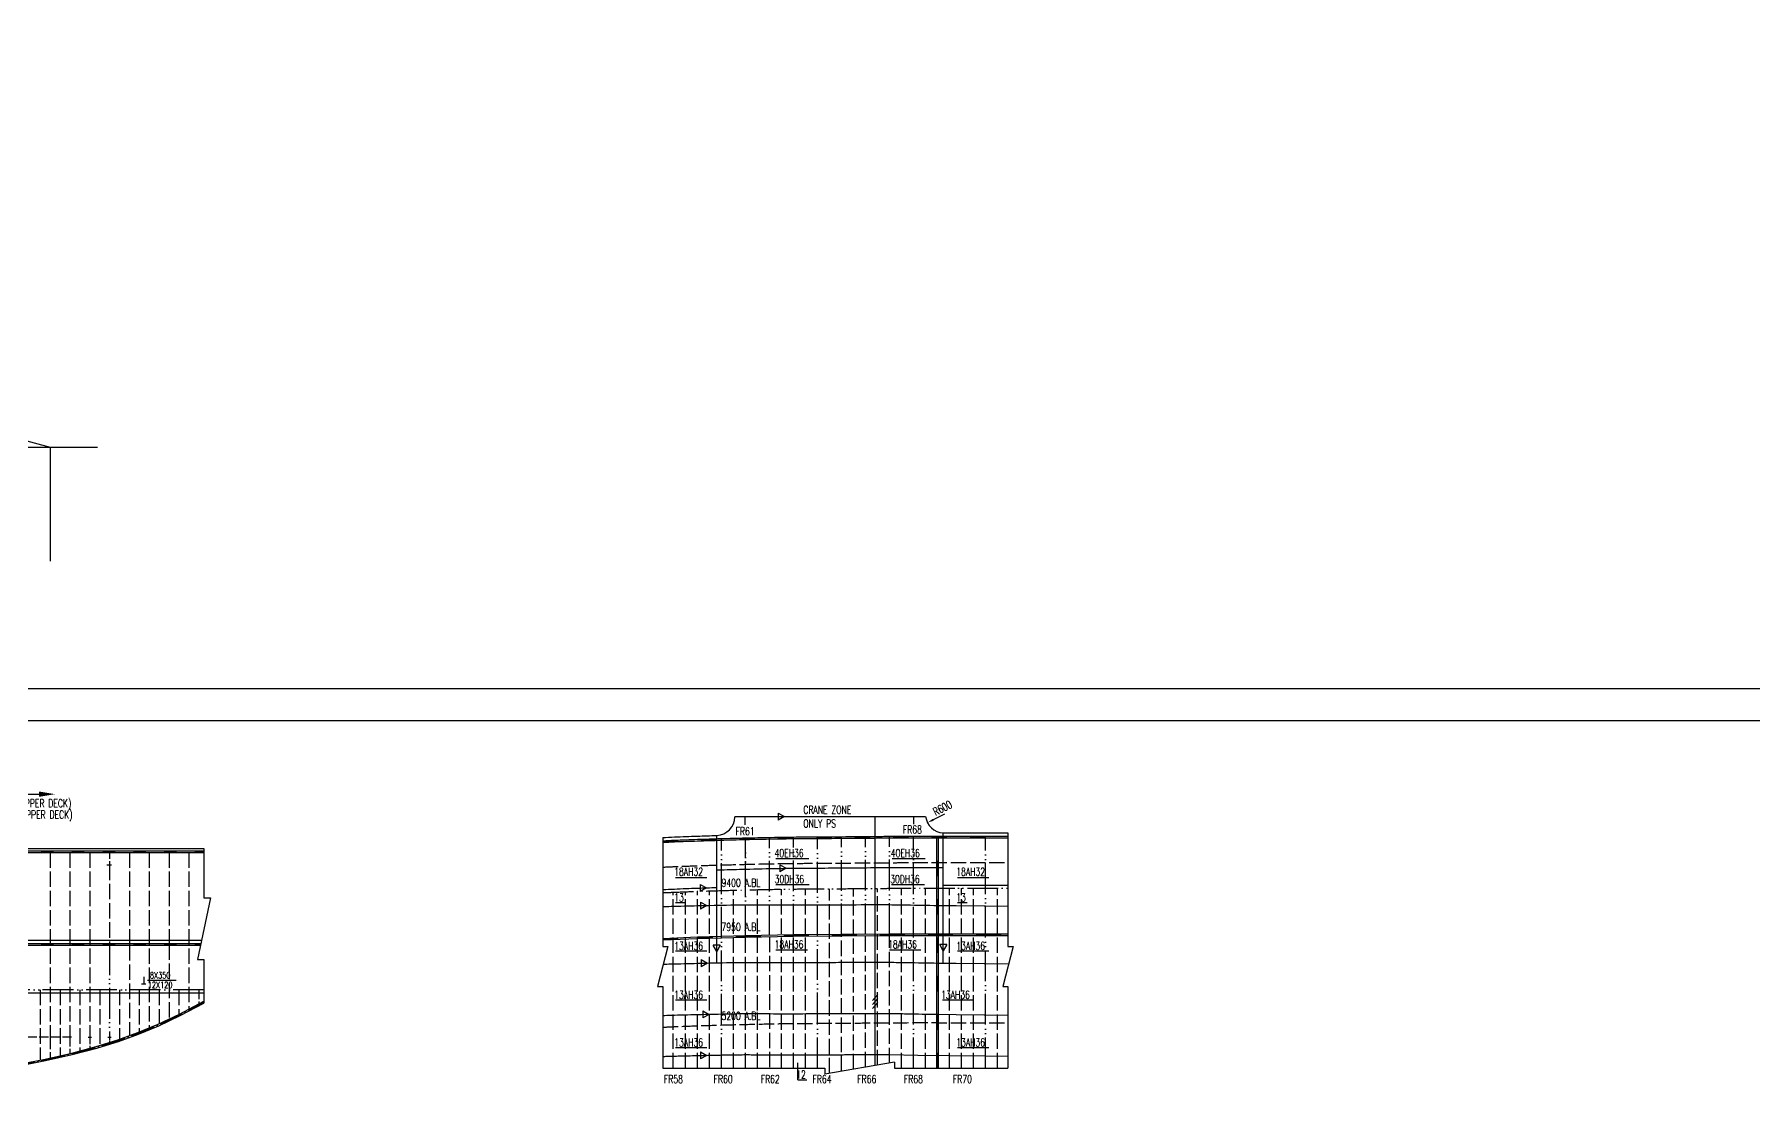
# Model space of a CAD drawing. Extents: x -12185 to 163857, y -7437 to 55100.
# Drawn here: x 21888 to 75587, y 21857 to 55100 of the extents above; entities that cross this region are included whole.
import ezdxf

# ---------------------------------------------------------------- set-up
doc = ezdxf.new("R2010")
doc.units = 0
doc.header["$LTSCALE"] = 40
doc.header["$MEASUREMENT"] = 0
for name, pattern in [('ACAD_ISO02W100', [15, 12, -3]), ('ACAD_ISO03W100', [30, 12, -18]), ('ACAD_ISO04W100', [30.5, 24, -3, 0.5, -3]), ('ACAD_ISO05W100', [34, 24, -3, 0.5, -3, 0.5, -3]), ('CENTER1', [12.1, 10, -0.8, 0.5, -0.8]), ('S-DASHED', [8, 6, -2])]:
    doc.linetypes.add(name, pattern=pattern)
doc.layers.get('0').update_dxf_attribs({"linetype": 'CONTINUOUS'})
doc.layers.get('DEFPOINTS').update_dxf_attribs({"linetype": 'CONTINUOUS'})
for name, color, linetype in [('1', 2, 'CONTINUOUS'), ('BANFENG', 6, 'CONTINUOUS'), ('BT_ENG', 7, 'CONTINUOUS'), ('C-CAS', 4, 'ACAD_ISO02W100'), ('C-CEN', 4, 'ACAD_ISO04W100'), ('CONTAINER', 1, 'CENTER1'), ('TEXT', 1, 'CONTINUOUS'), ('Y-CAS', 7, 'ACAD_ISO02W100'), ('Y-CON', 2, 'CONTINUOUS'), ('Y-H', 2, 'ACAD_ISO03W100'), ('Y-PH', 2, 'ACAD_ISO05W100')]:
    doc.layers.add(name, color=color, linetype=linetype)
doc.styles.add('DM100', font='romans.shx', dxfattribs={"width": 0.7, "height": 250})
doc.styles.add('ROMANS', font='romans.shx', dxfattribs={"width": 0.7, "height": 250})
doc.dimstyles.new('DM-50', dxfattribs={"dimscale": 150, "dimtxt": 250, "dimasz": 1.5, "dimexe": 1, "dimexo": 0.5, "dimgap": 0.5, "dimtad": 0, "dimzin": 12, "dimdsep": 46, "dimtxsty": 'ROMANS', "dimcen": 0.1, "dimclrt": 4, "dimadec": 0, "dimazin": 0, "dimtfac": 1, "dimtofl": 0, "dimtmove": 2, "dimatfit": 3, "dimfxl": 0, "dimtolj": 1, "dimtzin": 12, "dimarcsym": 0})

# ---------------------------------------------------------------- blocks, each defined once
blk = doc.blocks.new('*D9')
at = {"color": 0, "linetype": 'ByBlock', "transparency": 16777216}
blk.add_line((50314, 30746), (49964, 30568), dxfattribs=at)
blk.add_solid([(49949, 30597), (49979, 30538), (49785, 30477)], dxfattribs=at)
at = {"layer": 'DEFPOINTS', "color": 0, "linetype": 'ByBlock', "transparency": 16777216}
for p in [(50314, 30746), (49785, 30477)]:
    blk.add_point(p, dxfattribs=at)
at = {"color": 4, "linetype": 'ByBlock', "transparency": 16777216, "insert": (50252, 30933), "char_height": 250, "attachment_point": 5, "rotation": 27.0028, "style": 'DM100'}
blk.add_mtext('\\A1;R600', dxfattribs=at)

msp = doc.modelspace()

# ---------------------------------------------------------------- linework, layer by layer
for p, q in [((22385.583, 42202.439), (22385.583, 38642.582)), ((43770.535, 30668.377), (49725.735, 30668.377)), ((44091.87, 30411.098), (44091.87, 30668.377)), ((49350.961, 30668.377), (49350.961, 30431.672)), ((52294.889, 30154.401), (52294.889, 26607.812)), ((27184.989, 29672.68), (27184.989, 28124.942)), ((41514.673, 30013.675), (41514.673, 26607.812)), ((50075, 22807.709), (50075, 29977.231)), ((50125, 22807.709), (50125, 29977.377)), ((27384.989, 28124.942), (26984.989, 26203.533)), ((27184.989, 28124.942), (27384.989, 28124.942)), ((41675.76, 26607.812), (41353.586, 25360.887)), ((41514.673, 26607.812), (41675.76, 26607.812)), ((52455.976, 26607.812), (52133.802, 25360.887)), ((52294.889, 26607.812), (52455.976, 26607.812)), ((26984.989, 26203.533), (27184.989, 26203.533)), ((27184.989, 26203.533), (27184.989, 24843.541)), ((25423.844, 25555.049), (26316.152, 25555.049)), ((41353.586, 25360.887), (41514.673, 25360.887)), ((41514.673, 25360.887), (41514.673, 22807.709)), ((52133.802, 25360.887), (52294.889, 25360.887)), ((52294.889, 25360.887), (52294.889, 22807.709)), ((27184.989, 25152.68), (14657.834, 25152.68)), ((48233.748, 25110.077), (48066.295, 24924.445)), ((48233.748, 24984.978), (48066.295, 24799.345)), ((48233.748, 24862.598), (48066.295, 24676.965)), ((41514.673, 22807.709), (46572.836, 22807.709)), ((48757.484, 22993.465), (46572.836, 22621.953)), ((46572.836, 22807.709), (46572.836, 22621.953)), ((48757.484, 22993.465), (48757.484, 22807.709)), ((48757.484, 22807.709), (52294.889, 22807.709))]:
    msp.add_line(p, q)
at = {"color": 2}
msp.add_line((-5892.038, 33663.42), (162757.046, 33663.42), dxfattribs=at)
at = {"color": 2, "linetype": 'S-DASHED', "ltscale": 0.9}
msp.add_line((24237.178, 29559.68), (24237.178, 29163.681), dxfattribs=at)
at = {"color": 2, "linetype": 'S-DASHED', "ltscale": 0.6}
msp.add_line((24151.763, 29163.681), (24322.592, 29163.681), dxfattribs=at)
at = {"flags": 128}
for points in [[(3076.701, 48832.439), (4238.454, 48367.879), (5003.054, 48059.619), (5914.754, 47692.439), (7292.154, 47144.589), (8622.354, 46626.439), (9908.354, 46137.039), (11152.754, 45675.419), (12358.454, 45240.669), (13527.854, 44831.859), (14663.454, 44448.129), (15767.454, 44088.579), (16841.954, 43752.369), (17889.054, 43438.659), (18910.654, 43146.639), (22385.583, 42202.439)], [(27108.679, 26797.68), (12433.607, 26797.68)], [(21142.178, 26697.68), (27087.861, 26697.68)], [(21142.178, 26647.68), (27077.452, 26647.68)]]:
    msp.add_lwpolyline(points, dxfattribs=at)
for points in [[(41514.673, 29913.574, -0.000786767), (41883.462, 29929.557, -0.00183615), (42599.14, 29956.814, -0.001346158), (43329.037, 29979.961, -0.001275612), (44099.402, 30000.349, -0.00123264), (45130.69, 30022.466, -0.002711476), (45599.797, 30028.824, -0.000654359), (46264.609, 30033.36, 0.000520781), (47099.81, 30038.835, 0.000340557), (48131.469, 30047.375, -0.000750263), (48599.851, 30050.869, -0.000900929), (49192.665, 30053.333, -0.000588582), (50100, 30054.401), (52294.889, 30054.401, -0.000931549)], [(41514.673, 29863.523, -0.000791556), (41885.549, 29879.601, -0.00183615), (42600.86, 29906.844, -0.001346158), (43330.487, 29929.982, -0.001275612), (44100.598, 29950.363, -0.00123264), (45131.638, 29972.475, -0.002711476), (45600.203, 29978.826, -0.000654359), (46264.885, 29983.361, 0.000520781), (47100.19, 29988.837, 0.000340557), (48131.917, 29997.377, -0.000750263), (48600.149, 30000.87, -0.000900929), (49192.783, 30003.333, -0.000588582), (50100, 30004.401), (52294.889, 30004.401, -0.000931549)]]:
    msp.add_lwpolyline(points, format="xyb", dxfattribs=at)
for points in [[(41514.673, 26861.523), (42599.116, 26906.814), (44099.4, 26950.349), (45599.679, 26978.824), (47099.816, 26988.835), (48599.87, 27000.869), (50099.971, 27004.401), (52294.889, 27004.401)], [(41514.673, 26811.48), (42600.884, 26856.844), (44100.6, 26900.363), (45600.321, 26928.827), (47100.184, 26938.836), (48600.13, 26950.87), (50100.029, 26954.401), (52294.889, 26954.401)]]:
    msp.add_lwpolyline(points)
at = {"color": 0, "linetype": 'ByBlock'}
for centre, radius, start, end in [((43166.404, 30679.748), 604.482, 273.1860231, 358.0443933), ((50313.594, 30746.121), 592.977, 187.5285226, 266.2682432)]:
    msp.add_arc(centre, radius, start, end, dxfattribs=at)
at = {"color": 1, "linetype": 'ByBlock'}
msp.add_solid([(22031.745, 31450.621), (22031.745, 31283.955), (22531.745, 31367.288)], dxfattribs=at)
at = {"layer": '1', "color": 2, "linetype": 'ACAD_ISO05W100'}
for p, q in [((24237.178, 26672.68), (24237.178, 23773.121)), ((27184.989, 25252.68), (14952.178, 25252.68))]:
    msp.add_line(p, q, dxfattribs=at)
at = {"layer": '1', "color": 7, "linetype": 'Continuous'}
for points in [[(-11922.246, 42202.439), (23857.293, 42202.439)], [(21142.562, 22890.8), (21190.153, 22890.8), (22222.639, 23091.648), (23056.635, 23280.091), (23822.145, 23480.799), (24496.544, 23690.614), (25123.477, 23919.098), (25750.563, 24179.945), (26417.163, 24495.078), (27180.532, 24897.719), (27184.989, 24900.263)], [(21142.562, 22840.8), (21194.971, 22840.8), (22232.925, 23042.712), (23068.489, 23231.509), (23835.919, 23432.721), (24512.54, 23643.227), (25141.648, 23872.503), (25770.861, 24134.235), (26439.522, 24450.342), (27184.989, 24843.541)]]:
    msp.add_lwpolyline(points, dxfattribs=at)
at = {"layer": '1', "color": 7, "linetype": 'Continuous', "flags": 128}
for points in [[(21142.178, 29672.68), (27184.989, 29672.68)], [(21142.178, 29597.68), (27184.989, 29597.68)], [(21142.178, 29547.68), (27184.989, 29547.68)]]:
    msp.add_lwpolyline(points, dxfattribs=at)
at = {"layer": 'BANFENG', "color": 232}
for p, q in [((45120.675, 30778.377), (45318.1, 30668.377)), ((45120.675, 30778.377), (45120.675, 30558.377)), ((45318.1, 30668.377), (45120.675, 30558.377)), ((43200, 26098.593), (43200, 30076.2)), ((50275, 26090.599), (50275, 30154.401)), ((45046.474, 29359.236), (46082.419, 29359.236)), ((45170.181, 29161.297), (45367.606, 29051.297)), ((45170.181, 29161.297), (45170.181, 28941.297)), ((45367.606, 29051.297), (45170.181, 28941.297)), ((48676.908, 29359.236), (49712.853, 29359.236)), ((41911.843, 28759.513), (42889.047, 28759.513)), ((42681.018, 28544.712), (42881.879, 28441.119)), ((42681.018, 28544.712), (42688.095, 28324.826)), ((45046.965, 28547.25), (46082.91, 28547.25)), ((48657.126, 28547.25), (49693.071, 28547.25)), ((50720.869, 28759.513), (51698.072, 28759.513)), ((41911.843, 27982.348), (42212.876, 27982.348)), ((42881.879, 28441.119), (42688.095, 28324.826)), ((42699.146, 27995.092), (42699.146, 27775.092)), ((42699.146, 27995.092), (42896.571, 27885.092)), ((50720.869, 27982.348), (51021.902, 27982.348)), ((42896.571, 27885.092), (42699.146, 27775.092)), ((41911.843, 26468.175), (42889.047, 26468.175)), ((43310, 26648.381), (43090, 26648.381)), ((43200, 26450.956), (43090, 26648.381)), ((43310, 26648.381), (43200, 26450.956)), ((45046.965, 26507.073), (46035.053, 26507.073)), ((48592.648, 26507.073), (49580.737, 26507.073)), ((50385, 26665.747), (50165, 26665.747)), ((50275, 26468.322), (50165, 26665.747)), ((50385, 26665.747), (50275, 26468.322)), ((50720.869, 26468.175), (51698.072, 26468.175)), ((42713.712, 26197.83), (42911.137, 26087.83)), ((42713.712, 26197.83), (42713.712, 25977.83)), ((42911.137, 26087.83), (42713.712, 25977.83)), ((41911.843, 24940.474), (42889.047, 24940.474)), ((50247.797, 24940.474), (51225, 24940.474)), ((42764.015, 24599.004), (42764.015, 24379.004)), ((42764.015, 24599.004), (42961.44, 24489.004)), ((42961.44, 24489.004), (42764.015, 24379.004)), ((41911.843, 23453.356), (42889.047, 23453.356)), ((42696.437, 23315.479), (42893.862, 23205.479)), ((42696.437, 23315.479), (42696.437, 23095.479)), ((42893.862, 23205.479), (42696.437, 23095.479)), ((50720.869, 23453.356), (51698.072, 23453.356)), ((45733.269, 22439.979), (45733.269, 22976.982)), ((45733.269, 22439.979), (46015.181, 22439.979))]:
    msp.add_line(p, q, dxfattribs=at)
at = {"layer": 'BANFENG', "color": 6}
msp.add_line((48150, 22890.159), (48150, 30668.377), dxfattribs=at)
at = {"layer": 'BANFENG', "color": 232, "flags": 128}
for points in [[(47960.137, 8650, 0.000005882), (62842.444, 8649.825, 0.000003202), (90178.275, 8650)], [(91305.943, 8650.015, 0.000000381), (92100, 8650.034, 0.000034969)], [(45600, 8650.04, 0.00000105), (46350, 8650.03, -0.000004657)], [(43200, 29001.077, -0.000247649), (43334.113, 29005.035, -0.001275612), (44103.586, 29025.399, -0.00123264), (45134.01, 29047.497, -0.002711476), (45601.22, 29053.83, -0.000654359), (46265.574, 29058.363, 0.000520781), (47101.14, 29063.84, 0.000340557), (48133.037, 29072.382, -0.000750263), (48600.894, 29075.872, -0.000900929), (49193.077, 29078.333, -0.000588582), (50100, 29079.401), (50275, 29079.401)], [(50275, 28529.401), (52294.889, 28529.401, -0.001338821)], [(41514.673, 28388.649, -0.000779592), (41880.333, 28404.492, -0.00183615), (42596.561, 28431.77, -0.001112331), (43200, 28451.189, -0.001275612)], [(41514.673, 23174.959, -0.000122106), (41649.671, 23178.814, -0.000275388), (41768.951, 23182.126, -0.000228278), (41892.255, 23185.425, -0.000139225), (42094.434, 23190.685, -0.000251637), (42294.908, 23195.745, -0.000165353), (42600, 23203.19, -0.000420743), (42842.39, 23208.821, -0.000336454), (43145.515, 23215.403, -0.000585318), (43358.074, 23219.627, -0.000459508), (43628.841, 23224.441, -0.000691384), (43834.404, 23227.623, -0.001225658), (43950.367, 23228.973, -0.000859363), (44043.026, 23229.665, -0.001397648), (44100, 23229.834, -0.000336441), (44176.982, 23229.795, -0.000257352), (44277.622, 23229.624, -0.000165468), (44491.754, 23229.079, -0.00012606), (44772.826, 23228.201, -0.000606697), (45124.852, 23226.584, 0.000737385), (45414.488, 23225.33, 0.000304338), (45557.161, 23225.01, 0.001013583), (45600, 23225.026, 0.000027046), (45637.729, 23225.12, 0.000051783), (45657.434, 23225.171, 0.000009314), (45756.457, 23225.444, 0.000021702), (45798.955, 23225.563, 0.000077511), (46031.742, 23226.264, -0.00003322), (46574.895, 23227.948, -0.000017893), (47056.961, 23229.392, -0.000200413), (47100, 23229.503), (47100.698, 23229.504, -0.000115362), (47279.468, 23229.848, -0.00006393), (47602.058, 23230.353, -0.000175514), (47643.3, 23230.398, -0.000020242), (48000.902, 23230.647, -0.000378343), (48532.499, 23230.592, -0.002979569), (48600, 23230.132), (49480.846, 23218.877), (50475, 23206.174), (51600, 23191.799), (52294.889, 23182.92)]]:
    msp.add_lwpolyline(points, format="xyb", dxfattribs=at)
at = {"layer": 'BANFENG', "flags": 128}
for points in [[(41514.673, 30013.675, -0.000777202), (41879.29, 30029.47, -0.00183615), (42595.702, 30056.755, -0.00111371), (43200, 30076.2, -0.001275612)], [(50275, 30154.401), (52294.889, 30154.401, -0.000931549)]]:
    msp.add_lwpolyline(points, format="xyb", dxfattribs=at)
at = {"layer": 'BANFENG', "color": 232}
for points in [[(41514.673, 26056.2, -0.000438551), (41773.544, 26063.638, -0.000930075), (42600, 26085.121, -0.001455088), (43639.647, 26107.184, -0.003286662), (44100, 26112.587, -0.003291064), (44769.62, 26111.636, 0.0026539), (45600, 26109.398, 0.000280778), (46364.539, 26111.825, -0.000291879), (47100, 26114.143, -0.000444812), (48316.963, 26116.187, -0.001912537), (48600, 26115.327, -0.003178823), (49136.669, 26108.233, 0.001770826), (50100, 26092.785), (50679.191, 26085.549), (51556.526, 26074.588), (51600, 26074.045), (52315.754, 26065.103)], [(41514.673, 24456.2, -0.000438551), (41773.544, 24463.638, -0.000930075), (42600, 24485.121, -0.001455088), (43639.647, 24507.184, -0.003286662), (44100, 24512.587, -0.003291064), (44769.62, 24511.636, 0.0026539), (45600, 24509.398, 0.000280778), (46364.539, 24511.825, -0.000291879), (47100, 24514.143, -0.000444812), (48316.963, 24516.187, -0.001912537), (48600, 24515.327, -0.003178823), (49136.669, 24508.233, 0.001770826), (50100, 24492.785), (50679.191, 24485.549), (51556.526, 24474.588), (51600, 24474.045), (52294.889, 24465.364)]]:
    msp.add_lwpolyline(points, format="xyb", dxfattribs=at)
at = {"layer": 'BT_ENG'}
msp.add_line((-8392.038, 34663.42), (163757.046, 34663.42), dxfattribs=at)
at = {"layer": 'C-CAS', "color": 4}
for p, q in [((22380.178, 29547.68), (22380.178, 23772.68)), ((22999.178, 29547.68), (22999.178, 23772.68)), ((23618.178, 29547.68), (23618.178, 23773.539)), ((24856.178, 29547.68), (24856.178, 26647.68)), ((25475.178, 29547.68), (25475.178, 24065.394)), ((26713.178, 29547.68), (26713.178, 24651.212)), ((24237.178, 29163.681), (24237.178, 26672.68)), ((24856.178, 26647.68), (24856.178, 23821.681)), ((22070.678, 25252.68), (22070.678, 23062.087)), ((22689.678, 25252.68), (22689.678, 23197.35)), ((23308.678, 25252.68), (23308.678, 23346.376)), ((23927.678, 25252.68), (23927.678, 23513.632)), ((24546.678, 25252.68), (24546.678, 23709.165)), ((25165.678, 25252.68), (25165.678, 23936.972)), ((25784.678, 25252.68), (25784.678, 24196.436)), ((26403.678, 25252.68), (26403.678, 24489.067))]:
    msp.add_line(p, q, dxfattribs=at)
at = {"layer": 'C-CAS'}
for p, q in [((41841.78, 22807.709), (41841.78, 28302.787)), ((42225, 22807.709), (42225, 28318.203)), ((42600, 22807.709), (42600, 28331.829)), ((42975, 22807.709), (42975, 28344.212)), ((43725, 22807.709), (43725, 28365.923)), ((44475, 22807.709), (44475, 28383.987)), ((45225, 22807.709), (45225, 28399.149)), ((45975, 22807.709), (45975, 28406.597)), ((46725, 22647.829), (46725, 28411.162)), ((47475, 22775.371), (47475, 28416.778)), ((48225, 22902.913), (48225, 28423.184)), ((48975, 22807.709), (48975, 28427.676)), ((49725, 22807.709), (49725, 28429.218)), ((50475, 22807.709), (50475, 28429.401)), ((50850, 22807.709), (50850, 28429.401)), ((51225, 22807.709), (51225, 28429.401)), ((51975, 22807.709), (51975, 28429.401)), ((44100, 22807.709), (44100, 26900.346)), ((44850, 26914.586), (44850, 22807.709)), ((45600, 22807.709), (45600, 26928.821)), ((47100, 22711.6), (47100, 26938.835)), ((47850, 22839.142), (47850, 26944.852)), ((48600, 22966.684), (48600, 26950.868))]:
    msp.add_line(p, q, dxfattribs=at)
at = {"layer": 'C-CAS', "color": 2, "ltscale": 0.6}
for p, q in [((27022.678, 25252.68), (27022.678, 24814.864)), ((22999.184, 23773.258), (22999.184, 23266.759))]:
    msp.add_line(p, q, dxfattribs=at)
at = {"layer": 'C-CAS', "color": 2, "ltscale": 0.45}
msp.add_line((23618.184, 23773.54), (23618.184, 23426.914), dxfattribs=at)
at = {"layer": 'C-CAS', "color": 2, "ltscale": 0.2}
msp.add_line((24237.406, 23773.121), (24237.443, 23610.602), dxfattribs=at)
at = {"layer": 'C-CAS', "flags": 128}
msp.add_lwpolyline([(41514.673, 29088.549, -0.000789161), (41884.506, 29104.579, -0.00183615), (42600, 29131.829, -0.001346158), (43329.762, 29154.972, -0.001275612), (44100, 29175.356, -0.00123264), (45131.164, 29197.47, -0.002711476), (45600, 29203.825, -0.000654359), (46264.747, 29208.36, 0.000520781), (47100, 29213.836, 0.000340557), (48131.693, 29222.376, -0.000750263), (48600, 29225.869, -0.000900929), (49192.724, 29228.333, -0.000588582), (50100, 29229.401), (52294.889, 29229.401)], format="xyb", dxfattribs=at)
at = {"layer": 'C-CEN', "color": 2}
msp.add_line((44100, 26950.361), (44100, 29975.356), dxfattribs=at)
at = {"layer": 'C-CEN', "color": 4, "ltscale": 0.8, "flags": 128}
msp.add_lwpolyline([(21142.562, 22865.8), (21192.562, 22865.8), (21192.562, 22865.8), (22227.782, 23067.18), (23062.562, 23255.8), (23829.032, 23456.76), (24504.542, 23666.92), (25132.562, 23895.8), (25760.712, 24157.09), (26428.342, 24472.71), (27184.989, 24871.806)], dxfattribs=at)
at = {"layer": 'TEXT', "color": 1}
for points in [[(600, 15422.284, -0.000001645), (1785.407, 15621.488, -0.000133646)], [(41514.673, 27856.2, -0.000438551), (41773.544, 27863.638, -0.000930075), (42600, 27885.121, -0.001455088), (43639.647, 27907.184, -0.003286662), (44100, 27912.587, -0.003291064), (44769.62, 27911.636, 0.0026539), (45600, 27909.398, 0.000280778), (46364.539, 27911.825, -0.000291879), (47100, 27914.143, -0.000444812), (48316.963, 27916.187, -0.001912537), (48600, 27915.327, -0.003178823), (49136.669, 27908.233, 0.001770826), (50100, 27892.785), (50679.191, 27885.549), (51556.526, 27874.588), (51600, 27874.045), (52294.889, 27865.364)]]:
    msp.add_lwpolyline(points, format="xyb", dxfattribs=at)
at = {"layer": 'Y-CAS', "color": 2}
for p, q in [((26094.178, 29547.68), (26094.178, 26672.68)), ((26094.178, 26672.68), (26094.178, 24342.388))]:
    msp.add_line(p, q, dxfattribs=at)
at = {"layer": 'Y-CAS', "color": 2, "ltscale": 0.78}
msp.add_line((22380.184, 23772.68), (22380.184, 23126.895), dxfattribs=at)
at = {"layer": 'Y-CAS', "color": 2, "flags": 128}
msp.add_lwpolyline([(41514.673, 24088.549, -0.000789161), (41884.506, 24104.579, -0.00183615), (42600, 24131.829, -0.001346158), (43329.762, 24154.972, -0.001275612), (44100, 24175.356, -0.00123264), (45131.164, 24197.47, -0.002711476), (45600, 24203.825, -0.000654359), (46264.747, 24208.36, 0.000520781), (47100, 24213.836, 0.000225048), (47891.332, 24220.204, -0.0002513), (48600, 24225.869, -0.001284384), (49549.952, 24230.546, -0.002218207), (50100, 24229.401, -0.002723045), (50330.68, 24226.641, 0.004352687), (50475, 24225.384), (52294.889, 24225.384)], format="xyb", dxfattribs=at)
at = {"layer": 'Y-CAS', "color": 2, "ltscale": 0.6, "flags": 128}
for points in [[(23049.356, 23773.281), (19235.184, 23772.409)], [(23568.356, 23773.519), (23668.356, 23773.56)], [(24187.406, 23773.11), (24287.406, 23773.133)]]:
    msp.add_lwpolyline(points, dxfattribs=at)
at = {"layer": 'Y-CON', "color": 2, "linetype": 'ByBlock'}
msp.add_line((19591.089, 31369.844), (22347.08, 31369.844), dxfattribs=at)
at = {"layer": 'Y-CON'}
for p, q in [((25236.373, 25438.997), (25373.051, 25438.997)), ((25304.712, 25661.635), (25304.712, 25438.997))]:
    msp.add_line(p, q, dxfattribs=at)
at = {"layer": 'Y-H'}
msp.add_line((50100, 22807.709), (50100, 29977.305), dxfattribs=at)
at = {"layer": 'Y-H', "color": 2, "ltscale": 0.8, "flags": 128}
for points in [[(21142.178, 29572.68), (27184.989, 29572.68)], [(21142.178, 26672.68), (27082.656, 26672.68)]]:
    msp.add_lwpolyline(points, dxfattribs=at)
at = {"layer": 'Y-H', "flags": 128}
msp.add_lwpolyline([(41514.673, 29888.549, -0.000789161), (41884.506, 29904.579, -0.00183615), (42600, 29931.829, -0.001346158), (43329.762, 29954.972, -0.001275612), (44100, 29975.356, -0.00123264), (45131.164, 29997.47, -0.002711476), (45600, 30003.825, -0.000654359), (46264.747, 30008.36, 0.000520781), (47100, 30013.836, 0.000340557), (48131.693, 30022.376, -0.000750263), (48600, 30025.869, -0.000900929), (49192.724, 30028.333, -0.000588582), (50100, 30029.401), (51926.273, 30029.401), (52294.889, 30029.401)], format="xyb", dxfattribs=at)
at = {"layer": 'Y-H'}
msp.add_lwpolyline([(41514.673, 26836.502), (42600, 26881.829), (44100, 26925.356), (45600, 26953.825), (47100, 26963.836), (48600, 26975.869), (50100, 26979.401), (51600, 26979.401), (52294.889, 26979.401)], dxfattribs=at)
at = {"layer": 'Y-PH', "color": 2}
for p, q in [((43350, 22807.709), (43350, 29955.558)), ((44100, 26950.361), (44100, 29975.356)), ((44850, 26964.595), (44850, 29991.945)), ((45600, 26978.826), (45600, 30003.825)), ((46350, 24208.84), (46350, 30008.84)), ((47100, 26988.837), (47100, 30013.836)), ((47850, 26994.853), (47850, 30019.905)), ((48600, 27000.869), (48600, 30025.869)), ((49350, 22807.709), (49350, 30028.671)), ((51600, 22807.709), (51600, 30029.401)), ((46350, 22807.709), (46350, 24208.84))]:
    msp.add_line(p, q, dxfattribs=at)
at = {"layer": 'Y-PH', "flags": 128}
msp.add_lwpolyline([(41514.673, 28288.549, -0.000789161), (41884.506, 28304.579, -0.00183615), (42600, 28331.829, -0.001346158), (43329.762, 28354.972, -0.001275612), (44100, 28375.356, -0.00123264), (45131.164, 28397.47, -0.002711476), (45600, 28403.825, -0.000654359), (46264.747, 28408.36, 0.000520781), (47100, 28413.836, 0.000340557), (48131.693, 28422.376, -0.000750263), (48600, 28425.869, -0.000900929), (49192.724, 28428.333, -0.000588582), (50100, 28429.401), (52294.889, 28429.401)], format="xyb", dxfattribs=at)

# ---------------------------------------------------------------- texts
at = {"style": 'ROMANS'}
for s, height, width, p in [('FRAME:HP180X8(ABOVE UPPER DECK)', 250, 0.7, (18565.913, 30955.901)), ('FRAME:HP180X9(BELOW UPPER DECK)', 250, 0.7, (18565.913, 30604.405)), ('CRANE ZONE', 250, 0.7, (45906.131, 30754.135)), ('FR61', 250, 0.7, (43791.243, 30084.829)), ('ONLY PS', 250, 0.7, (45906.131, 30325.337)), ('FR68', 250, 0.7, (49016.008, 30136.283)), ('8X350', 200, 0.75, (25495.434, 25607.477)), ('12X120', 200, 0.75, (25429.398, 25307.586)), ('FR58', 250, 0.7, (41552.567, 22342.288)), ('FR60', 250, 0.7, (43106.155, 22342.288)), ('FR62', 250, 0.7, (44574.897, 22342.288)), ('FR64', 250, 0.7, (46192.724, 22342.288)), ('FR66', 250, 0.7, (47592.898, 22342.288)), ('FR68', 250, 0.7, (49048.494, 22342.288)), ('FR70', 250, 0.7, (50578.181, 22342.288))]:
    msp.add_text(s, height=height, dxfattribs=dict(at, width=width)).set_placement(p)
at = {"style": 'ROMANS', "width": 0.7}
for s, p in [('9400 A.BL', (43351.312, 28475.311)), ('7950 A.BL', (43351.312, 27093.148)), ('5200 A.BL', (43351.312, 24312.916))]:
    msp.add_text(s, height=250, rotation=0.0887223, dxfattribs=at).set_placement(p)
at = {"layer": 'BANFENG', "color": 232, "style": 'ROMANS', "width": 0.7}
for s, p in [('40EH36', (45007.452, 29402.19)), ('40EH36', (48637.885, 29402.19)), ('18AH32', (41872.821, 28820.79)), ('18AH32', (50681.846, 28820.79)), ('30DH36', (45007.942, 28590.204)), ('30DH36', (48618.103, 28590.204)), ('13', (41872.821, 28016.914)), ('13', (50681.846, 28016.914)), ('13AH36', (41872.821, 26502.741)), ('18AH36', (45007.942, 26550.027)), ('18AH36', (48553.626, 26550.027)), ('13AH36', (50681.846, 26502.741)), ('13AH36', (41872.821, 24975.04)), ('13AH36', (50208.774, 24975.04)), ('13AH36', (41872.821, 23487.922)), ('13AH36', (50681.846, 23487.922)), ('12', (45684.815, 22483.996))]:
    msp.add_text(s, height=250, dxfattribs=at).set_placement(p)

# ---------------------------------------------------------------- dimensions: what is measured, and where the dimension line sits
at = {"layer": 'CONTAINER', "color": 1, "linetype": 'ByBlock'}
dim = msp.add_radius_dim(center=(50313.819, 30746.069), mpoint=(49785.486, 30476.837), text='R600', dimstyle='DM-50', override={"dimscale": 100, "dimasz": 2, "dimtxsty": 'DM100'}, dxfattribs=at)
dim.commit()
dim.dimension.update_dxf_attribs({"geometry": '*D9', "text_midpoint": (50252.234, 30932.877), "dimtype": 164})

doc.saveas('drawing.dxf')
